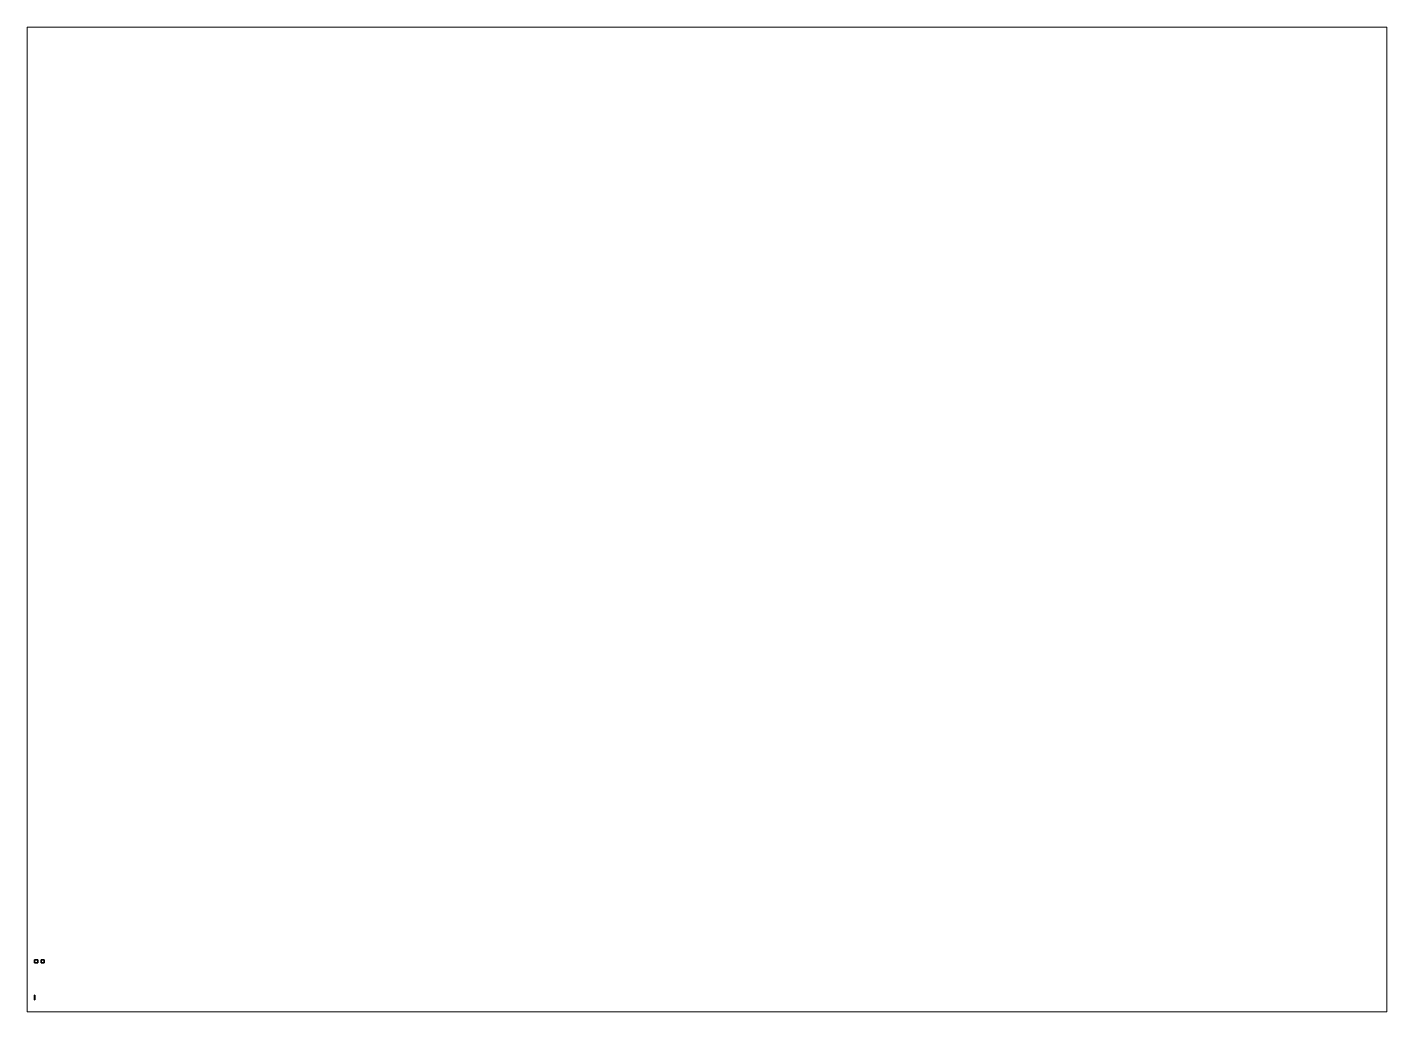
# Paper-space layout 'Layout1' of a CAD drawing. Header units: millimetres. Extents: x 28 to 251, y 20 to 181.
# The model-space entities are those that its viewports show. They can reach past a viewport. Long polylines and large blocks are cut down to what shows.
import ezdxf

# ---------------------------------------------------------------- set-up
doc = ezdxf.new("R2010")
doc.units = ezdxf.units.MM

msp = doc.modelspace()

# ---------------------------------------------------------------- linework, layer by layer
for points in [[(1, 11, 1), (1, 11), (0, 11), (0, 11, 1)], [(1, 11), (1, 10), (0, 10), (0, 11)], [(0, 11), (0, 10), (0, 10, 1), (0, 11, 1)], [(0, 11, 1), (0, 10, 1), (1, 10, 1), (1, 11, 1)], [(0, 10, 1), (0, 10), (1, 10), (1, 10, 1)], [(1, 10, 1), (1, 10), (1, 11), (1, 11, 1)], [(3, 11), (3, 10), (2, 10), (2, 11)], [(2, 11), (2, 10), (3, 10), (3, 11)], [(0, -0.14, 1.13), (0, -0.13, 1.07), (-0.1, -0.15, 1.06)], [(0, -0.16, 1.17), (0, -0.14, 1.13), (-0.1, -0.15, 1.06)], [(-0.1, -0.15, 1.06), (-0.1, -1.31, 1.06), (-0.1, -1.31, 1.21), (-0.1, -0.22, 1.21)], [(0, -0.21, 1.23), (0, -0.16, 1.17), (-0.1, -0.15, 1.06), (-0.1, -0.22, 1.21)], [(-0.05, -0.24, 1.26), (0, -0.21, 1.23), (0, -0.21, 1.23), (-0.1, -0.22, 1.21)], [(-0.1, -0.22, 1.21), (-0.1, -0.75, 1.21), (-0.05, -0.66, 1.26), (-0.05, -0.24, 1.26)], [(-0.05, -0.66, 1.26), (-0.1, -0.75, 1.21), (0.1, -0.75, 1.21), (0.05, -0.66, 1.26)], [(-0.1, -0.75, 1.21), (-0.1, -1.31, 1.21), (0.1, -1.31, 1.21), (0.1, -0.75, 1.21)], [(-0.1, -1.31, 1.21), (-0.1, -1.31, 1.06), (0.1, -1.31, 1.06), (0.1, -1.31, 1.21)], [(-0.1, -1.31, 1.06), (-0.09, -1.39, 1.1), (-0.09, -1.39, 1.21), (-0.1, -1.31, 1.21)], [(0.1, -1.31, 1.21), (0.1, -1.31, 1.06), (-0.1, -1.31, 1.06), (-0.1, -1.31, 1.21)], [(-0.05, -1.31, 1.06), (0.09, -1.39, 1.1), (-0.09, -1.39, 1.1), (-0.1, -1.31, 1.06)], [(-0.1, -1.31, 1.21), (-0.09, -1.39, 1.21), (0.09, -1.39, 1.21), (0.1, -1.31, 1.21)], [(-0.09, -1.39, 1.1), (-0.08, -1.48, 1.1), (-0.08, -1.48, 1.21), (-0.09, -1.39, 1.21)], [(0.09, -1.39, 1.1), (0.08, -1.48, 1.1), (-0.08, -1.48, 1.1), (-0.09, -1.39, 1.1)], [(-0.09, -1.39, 1.21), (-0.08, -1.48, 1.21), (0.08, -1.48, 1.21), (0.09, -1.39, 1.21)], [(0, -0.03, 0.3), (0, -0.02, 0.25), (-0.08, -0.04, 0.26), (-0.08, -0.06, 0.34)], [(0, -0.02, 0.25), (0, -0.03, 0.21), (-0.08, -0.04, 0.22), (-0.08, -0.04, 0.26)], [(-0.08, -0.03, 0.92), (-0.08, -1, 0.92), (-0.08, -1.07, 0.97), (-0.08, -0.1, 0.97)], [(0.08, -0.1, 0.97), (0.08, -0.03, 0.92), (-0.08, -0.03, 0.92), (-0.08, -0.1, 0.97)], [(0.08, -0.03, 0.92), (0.08, -1, 0.92), (-0.08, -1, 0.92), (-0.08, -0.03, 0.92)], [(-0.08, -0.14, 0.9), (-0.08, -0.71, 0.9), (-0.08, -0.76, 0.92), (-0.08, -0.03, 0.92)], [(0, -0.03, 0.21), (0, -0.07, 0.16), (-0.08, -0.08, 0.18), (-0.08, -0.04, 0.22)], [(0, -0.03, 0.3), (0, -0.03, 0.3), (-0.08, -0.06, 0.34), (0, -0.04, 0.35)], [(0, -0.03, 0.9), (0, -0.12, 0.88), (-0.08, -0.14, 0.9), (-0.08, -0.03, 0.92)], [(0.08, -0.03, 0.92), (0, -0.03, 0.9), (0, -0.03, 0.9), (-0.08, -0.03, 0.92)], [(0, -0.11, 0.57), (0, -0.04, 0.35), (-0.08, -0.06, 0.34), (-0.08, -0.15, 0.57)], [(-0.08, -0.04, 0.26), (-0.08, -0.5, 0.26), (-0.08, -0.51, 0.34), (-0.08, -0.06, 0.34)], [(-0.08, -0.04, 0.22), (-0.08, -0.49, 0.22), (-0.08, -0.5, 0.26), (-0.08, -0.04, 0.26)], [(-0.08, -0.08, 0.18), (-0.08, -0.47, 0.18), (-0.08, -0.49, 0.22), (-0.08, -0.04, 0.22)], [(-0.08, -0.06, 0.34), (-0.08, -0.51, 0.34), (-0.08, -0.55, 0.57), (-0.08, -0.15, 0.57)], [(-0.08, -0.08, 0.18), (0, -0.07, 0.16), (0, -0.17, 0.13), (-0.08, -0.08, 0.18)], [(0, -0.24, 0.15), (0, -0.43, 0.15), (-0.08, -0.47, 0.18), (-0.08, -0.08, 0.18)], [(-0.08, -0.08, 0.18), (0, -0.24, 0.14), (0, -0.24, 0.15), (-0.08, -0.08, 0.18)], [(-0.08, -0.08, 0.18), (0, -0.17, 0.13), (0, -0.24, 0.14), (-0.08, -0.08, 0.18)], [(0.08, -0.13, 1.06), (0.08, -0.1, 0.97), (-0.08, -0.1, 0.97), (-0.08, -0.13, 1.06)], [(-0.08, -0.1, 0.97), (-0.08, -1.31, 0.97), (-0.08, -1.31, 1.06), (-0.08, -0.13, 1.06)], [(0, -0.13, 0.63), (0, -0.11, 0.57), (-0.08, -0.15, 0.57), (-0.08, -0.17, 0.63)], [(0, -0.12, 0.88), (0, -0.15, 0.85), (-0.08, -0.17, 0.85), (-0.08, -0.14, 0.9)], [(0, -0.15, 0.67), (0, -0.13, 0.63), (-0.08, -0.17, 0.63), (-0.08, -0.18, 0.67)], [(0, -0.13, 1.07), (0.08, -0.13, 1.06), (-0.08, -0.13, 1.06), (0, -0.13, 1.07)], [(0, -0.13, 1.07), (-0.08, -0.13, 1.06), (-0.08, -0.15, 1.06), (0, -0.13, 1.07)], [(-0.08, -0.17, 0.85), (-0.08, -0.66, 0.85), (-0.08, -0.71, 0.9), (-0.08, -0.14, 0.9)], [(0, -0.15, 0.85), (0, -0.17, 0.79), (-0.08, -0.19, 0.79), (-0.08, -0.17, 0.85)], [(0, -0.17, 0.79), (0, -0.15, 0.67), (-0.08, -0.18, 0.67), (-0.08, -0.19, 0.79)], [(-0.08, -0.15, 0.57), (-0.08, -0.55, 0.57), (-0.08, -0.58, 0.63), (-0.08, -0.17, 0.63)], [(-0.08, -0.19, 0.79), (-0.08, -0.65, 0.79), (-0.08, -0.66, 0.85), (-0.08, -0.17, 0.85)], [(-0.08, -0.17, 0.63), (-0.08, -0.58, 0.63), (-0.08, -0.63, 0.67), (-0.08, -0.18, 0.67)], [(-0.08, -0.18, 0.67), (-0.08, -0.63, 0.67), (-0.08, -0.65, 0.79), (-0.08, -0.19, 0.79)], [(-0.08, -0.47, 0.18), (-0.08, -0.47, 0.18), (0, -0.43, 0.15), (0, -0.47, 0.13)], [(-0.08, -0.49, 0.22), (-0.08, -0.47, 0.18), (0, -0.5, 0.17), (0, -0.52, 0.22)], [(-0.08, -0.47, 0.18), (-0.08, -0.47, 0.18), (0, -0.47, 0.13), (0, -0.5, 0.17)], [(-0.08, -0.5, 0.26), (-0.08, -0.49, 0.22), (0, -0.52, 0.22), (0, -0.53, 0.26)], [(-0.08, -0.51, 0.34), (-0.08, -0.5, 0.26), (0, -0.53, 0.26), (0, -0.54, 0.34)], [(-0.08, -0.55, 0.57), (-0.08, -0.51, 0.34), (0, -0.54, 0.34), (0, -0.58, 0.57)], [(-0.08, -0.58, 0.63), (-0.08, -0.55, 0.57), (-0.08, -0.55, 0.57), (-0.05, -0.58, 0.63)], [(-0.05, -0.58, 0.63), (-0.08, -0.55, 0.57), (0, -0.58, 0.57), (0, -0.61, 0.62)], [(-0.08, -0.63, 0.67), (-0.08, -0.58, 0.63), (0.08, -0.58, 0.63), (0.08, -0.63, 0.67)], [(-0.08, -0.65, 0.79), (-0.08, -0.63, 0.67), (0.08, -0.63, 0.67), (0.08, -0.65, 0.79)], [(-0.08, -0.66, 0.85), (-0.08, -0.65, 0.79), (0.08, -0.65, 0.79), (0.08, -0.66, 0.85)], [(-0.08, -0.71, 0.9), (-0.08, -0.66, 0.85), (0.08, -0.66, 0.85), (0.08, -0.71, 0.9)], [(-0.08, -0.76, 0.92), (-0.08, -0.71, 0.9), (0.08, -0.71, 0.9), (0.08, -0.76, 0.92)], [(-0.08, -1.07, 0.97), (-0.08, -1, 0.92), (0, -1.03, 0.91), (0, -1.08, 0.94)], [(-0.08, -1, 0.92), (-0.05, -1, 0.92), (0, -1.03, 0.91)], [(0, -1.08, 0.94), (0, -1.31, 0.94), (-0.08, -1.31, 0.97), (-0.08, -1.07, 0.97)], [(-0.08, -1.31, 1.06), (-0.08, -1.31, 0.97), (0.08, -1.31, 0.97), (0.08, -1.31, 1.06)], [(-0.08, -1.31, 0.97), (0, -1.31, 0.94), (0, -1.31, 0.94), (0.08, -1.31, 0.97)], [(-0.08, -1.48, 1.21), (-0.08, -1.48, 1.1), (0.08, -1.48, 1.1), (0.08, -1.48, 1.21)], [(-0.05, -1.48, 1.21), (-0.07, -1.48, 1.16), (-0.07, -1.54, 1.16), (-0.05, -1.54, 1.21)], [(-0.07, -1.48, 1.16), (-0.05, -1.48, 1.11), (-0.05, -1.54, 1.11), (-0.07, -1.54, 1.16)], [(0.07, -1.54, 1.16), (-0.05, -1.54, 1.21), (-0.07, -1.54, 1.16), (0.05, -1.54, 1.11)], [(0.05, -1.54, 1.11), (-0.07, -1.54, 1.16), (-0.05, -1.54, 1.11), (0, -1.54, 1.09)], [(0.05, -0.24, 1.26), (0, -0.21, 1.23), (0, -0.21, 1.23), (-0.05, -0.24, 1.26)], [(-0.05, -0.24, 1.26), (-0.05, -0.66, 1.26), (0.05, -0.66, 1.26), (0.05, -0.24, 1.26)], [(-0.05, -0.63, 0.67), (-0.05, -0.58, 0.63), (-0.05, -0.64, 0.65)], [(-0.05, -0.64, 0.65), (-0.05, -0.58, 0.63), (0, -0.61, 0.62), (0, -0.66, 0.64)], [(0, -0.61, 0.62), (-0.05, -0.58, 0.63), (0.05, -0.58, 0.63)], [(-0.05, -0.63, 0.67), (-0.05, -0.8, 0.67), (-0.05, -0.76, 0.79), (-0.05, -0.65, 0.79)], [(-0.05, -0.8, 0.67), (-0.05, -0.63, 0.67), (-0.05, -0.64, 0.65)], [(-0.05, -0.87, 0.67), (-0.05, -0.8, 0.67), (-0.05, -0.64, 0.65), (-0.05, -0.87, 0.65)], [(-0.05, -0.87, 0.65), (-0.05, -0.64, 0.65), (0, -0.66, 0.64), (0, -0.87, 0.64)], [(-0.05, -0.65, 0.79), (-0.05, -0.76, 0.79), (-0.05, -0.71, 0.9), (-0.05, -0.66, 0.85)], [(-0.05, -0.76, 0.79), (-0.05, -0.82, 0.9), (-0.05, -0.76, 0.92), (-0.05, -0.71, 0.9)], [(0, -0.71, 1.23), (-0.05, -0.71, 1.21), (-0.05, -1.33, 1.21), (0, -1.33, 1.23)], [(-0.05, -0.76, 0.79), (-0.05, -0.8, 0.67), (0.05, -0.8, 0.67), (0.05, -0.76, 0.79)], [(0.05, -0.76, 0.79), (0.05, -0.82, 0.9), (-0.05, -0.82, 0.9), (-0.05, -0.76, 0.79)], [(-0.05, -0.82, 0.9), (-0.05, -0.89, 0.9), (-0.05, -1, 0.92), (-0.05, -0.76, 0.92)], [(0.05, -0.87, 0.67), (0.05, -0.8, 0.67), (-0.05, -0.8, 0.67), (-0.05, -0.87, 0.67)], [(0.05, -0.82, 0.9), (0.05, -0.89, 0.9), (-0.05, -0.89, 0.9), (-0.05, -0.82, 0.9)], [(0.05, -0.93, 0.69), (0.05, -0.87, 0.67), (-0.05, -0.87, 0.67), (-0.05, -0.93, 0.69)], [(-0.05, -0.93, 0.69), (-0.05, -0.87, 0.67), (-0.05, -0.87, 0.65), (-0.05, -0.95, 0.69)], [(-0.05, -0.95, 0.69), (-0.05, -0.87, 0.65), (0, -0.92, 0.66), (0, -0.96, 0.69)], [(-0.05, -0.87, 0.65), (-0.05, -0.87, 0.65), (0, -0.87, 0.64), (0, -0.92, 0.66)], [(0.05, -0.89, 0.9), (0.05, -0.96, 0.84), (-0.05, -0.96, 0.84), (-0.05, -0.89, 0.9)], [(-0.05, -0.89, 0.9), (-0.05, -0.96, 0.84), (-0.05, -0.99, 0.84), (-0.05, -1, 0.92)], [(0, -1.01, 0.87), (0, -1, 0.81), (-0.05, -0.89, 0.9), (0.05, -0.99, 0.84)], [(0, -1, 0.81), (0, -1, 0.76), (0.05, -0.99, 0.76), (-0.05, -0.89, 0.9)], [(-0.05, -0.97, 0.75), (-0.05, -0.93, 0.69), (-0.05, -0.95, 0.69), (-0.05, -0.99, 0.76)], [(0.05, -0.97, 0.75), (0.05, -0.93, 0.69), (-0.05, -0.93, 0.69), (-0.05, -0.97, 0.75)], [(-0.05, -0.99, 0.76), (-0.05, -0.95, 0.69), (0, -0.96, 0.69), (0, -1, 0.76)], [(-0.05, -0.96, 0.84), (-0.05, -0.97, 0.81), (-0.05, -0.99, 0.81), (-0.05, -0.99, 0.84)], [(0.05, -0.96, 0.84), (0.05, -0.97, 0.81), (-0.05, -0.97, 0.81), (-0.05, -0.96, 0.84)], [(-0.05, -0.97, 0.81), (-0.05, -0.97, 0.75), (-0.05, -0.99, 0.76), (-0.05, -0.99, 0.81)], [(0.05, -0.97, 0.81), (0.05, -0.97, 0.75), (-0.05, -0.97, 0.75), (-0.05, -0.97, 0.81)], [(-0.05, -1, 0.92), (-0.05, -0.99, 0.84), (0, -1.01, 0.87), (0, -1.03, 0.91)], [(-0.05, -0.99, 0.84), (-0.05, -0.99, 0.81), (0, -1, 0.81), (0, -1.01, 0.87)], [(-0.05, -0.99, 0.81), (-0.05, -0.99, 0.76), (0, -1, 0.76), (0, -1, 0.81)], [(-0.05, -1.31, 1.01), (-0.04, -1.31, 0.97), (-0.04, -1.48, 0.97), (-0.05, -1.48, 1.01)], [(-0.05, -1.31, 1.06), (-0.05, -1.31, 1.01), (-0.05, -1.48, 1.01), (-0.05, -1.48, 1.1)], [(-0.05, -1.39, 1.1), (-0.05, -1.31, 1.06), (-0.05, -1.48, 1.1)], [(0, -1.48, 1.23), (-0.05, -1.48, 1.21), (-0.05, -1.54, 1.21), (0, -1.54, 1.23)], [(-0.05, -1.48, 1.11), (0, -1.48, 1.09), (0, -1.54, 1.09), (-0.05, -1.54, 1.11)], [(-0.05, -1.48, 1.1), (-0.05, -1.48, 1.01), (0.05, -1.48, 1.01), (0.05, -1.48, 1.1)], [(-0.05, -1.48, 1.01), (-0.04, -1.48, 0.97), (0.04, -1.48, 0.97), (0.05, -1.48, 1.01)], [(0.05, -1.54, 1.21), (0, -1.54, 1.23), (-0.05, -1.54, 1.21), (0.07, -1.54, 1.16)], [(-0.04, -1.31, 0.97), (0, -1.31, 0.96), (0, -1.48, 0.96), (-0.04, -1.48, 0.97)], [(-0.04, -1.48, 0.97), (0, -1.48, 0.96), (0, -1.48, 0.96), (0.04, -1.48, 0.97)], [(0.03, -0.05, 1.19), (0.03, -0.04, 1.15), (-0.03, -0.04, 1.15), (-0.03, -0.05, 1.19)], [(0.03, -0.04, 1.15), (0.03, -0.05, 1.11), (-0.03, -0.05, 1.11), (-0.03, -0.04, 1.15)], [(-0.03, -0.04, 1.15), (-0.03, -0.05, 1.11), (-0.03, -0.09, 1.1), (-0.03, -0.05, 1.19)], [(0.03, -0.09, 1.2), (0.03, -0.05, 1.19), (-0.03, -0.05, 1.19), (-0.03, -0.09, 1.2)], [(0.03, -0.05, 1.11), (0.03, -0.09, 1.1), (-0.03, -0.09, 1.1), (-0.03, -0.05, 1.11)], [(-0.03, -0.05, 1.19), (-0.03, -0.09, 1.1), (-0.03, -0.13, 1.11), (-0.03, -0.09, 1.2)], [(0.03, -0.13, 1.19), (0.03, -0.09, 1.2), (-0.03, -0.09, 1.2), (-0.03, -0.13, 1.19)], [(0.03, -0.09, 1.1), (0.03, -0.13, 1.11), (-0.03, -0.13, 1.11), (-0.03, -0.09, 1.1)], [(-0.03, -0.09, 1.2), (-0.03, -0.13, 1.11), (-0.03, -0.14, 1.15), (-0.03, -0.13, 1.19)], [(0.03, -0.14, 1.15), (0.03, -0.13, 1.19), (-0.03, -0.13, 1.19), (-0.03, -0.14, 1.15)], [(0.03, -0.13, 1.11), (0.03, -0.14, 1.15), (-0.03, -0.14, 1.15), (-0.03, -0.13, 1.11)], [(0.03, -1.37, 1.28), (0.03, -1.31, 1.21), (-0.03, -1.31, 1.21), (-0.03, -1.37, 1.28)], [(-0.03, -1.31, 1.21), (-0.03, -1.48, 1.21), (-0.03, -1.42, 1.28), (-0.03, -1.37, 1.28)], [(-0.03, -1.37, 1.28), (-0.03, -1.42, 1.28), (0.03, -1.42, 1.28), (0.03, -1.37, 1.28)], [(-0.03, -1.42, 1.28), (-0.03, -1.48, 1.21), (0.03, -1.48, 1.21), (0.03, -1.42, 1.28)], [(-0.03, -1.48, 1.21), (-0.03, -1.48, 1.25), (-0.03, -1.46, 1.27), (-0.03, -1.42, 1.28)], [(0.03, -1.42, 1.28), (0.03, -1.48, 1.21), (-0.03, -1.48, 1.21), (-0.03, -1.42, 1.28)], [(-0.03, -1.42, 1.28), (-0.03, -1.46, 1.27), (0.03, -1.46, 1.27), (0.03, -1.42, 1.28)], [(-0.03, -1.46, 1.27), (-0.03, -1.48, 1.25), (0.03, -1.48, 1.25), (0.03, -1.46, 1.27)], [(0.03, -1.48, 1.21), (0.03, -1.48, 1.25), (-0.03, -1.48, 1.25), (-0.03, -1.48, 1.21)], [(0.08, -0.04, 0.26), (0.08, -0.04, 0.22), (0, -0.03, 0.21), (0, -0.02, 0.25)], [(0.08, -0.06, 0.34), (0.08, -0.04, 0.26), (0, -0.02, 0.25), (0, -0.03, 0.3)], [(0.08, -0.03, 0.92), (0.08, -0.14, 0.9), (0, -0.12, 0.88), (0, -0.03, 0.9)], [(0.08, -0.04, 0.22), (0.08, -0.08, 0.18), (0, -0.07, 0.16), (0, -0.03, 0.21)], [(0.08, -0.06, 0.34), (0.08, -0.06, 0.34), (0, -0.03, 0.3), (0, -0.04, 0.35)], [(0.08, -0.15, 0.57), (0.08, -0.06, 0.34), (0, -0.04, 0.35), (0, -0.11, 0.57)], [(0.08, -0.08, 0.18), (0, -0.17, 0.13), (0, -0.07, 0.16), (0.08, -0.08, 0.18)], [(0.08, -0.08, 0.18), (0.08, -0.47, 0.18), (0, -0.43, 0.15), (0, -0.24, 0.15)], [(0.08, -0.08, 0.18), (0, -0.24, 0.15), (0, -0.24, 0.14), (0.08, -0.08, 0.18)], [(0.08, -0.08, 0.18), (0, -0.24, 0.14), (0, -0.17, 0.13), (0.08, -0.08, 0.18)], [(0.08, -0.17, 0.63), (0.08, -0.15, 0.57), (0, -0.11, 0.57), (0, -0.13, 0.63)], [(0.08, -0.14, 0.9), (0.08, -0.17, 0.85), (0, -0.15, 0.85), (0, -0.12, 0.88)], [(0.08, -0.18, 0.67), (0.08, -0.17, 0.63), (0, -0.13, 0.63), (0, -0.15, 0.67)], [(0, -0.14, 1.13), (0.1, -0.15, 1.06), (0, -0.13, 1.07)], [(0.08, -0.15, 1.06), (0.08, -0.13, 1.06), (0, -0.13, 1.07), (0.08, -0.15, 1.06)], [(0, -0.16, 1.17), (0.1, -0.15, 1.06), (0, -0.14, 1.13)], [(0.1, -0.22, 1.21), (0.1, -0.15, 1.06), (0, -0.16, 1.17), (0, -0.21, 1.23)], [(0.08, -0.19, 0.79), (0.08, -0.18, 0.67), (0, -0.15, 0.67), (0, -0.17, 0.79)], [(0.08, -0.17, 0.85), (0.08, -0.19, 0.79), (0, -0.17, 0.79), (0, -0.15, 0.85)], [(0.05, -0.24, 1.26), (0.1, -0.22, 1.21), (0.1, -0.22, 1.21), (0, -0.21, 1.23)], [(0, -0.47, 0.13), (0, -0.43, 0.15), (0.08, -0.47, 0.18)], [(0, -0.52, 0.22), (0, -0.5, 0.17), (0.08, -0.47, 0.18), (0.08, -0.49, 0.22)], [(0, -0.5, 0.17), (0, -0.47, 0.13), (0.08, -0.47, 0.18)], [(0, -0.47, 0.13), (0, -0.5, 0.17), (0, -0.54, 0.1), (0, -0.51, 0.08)], [(0, -0.51, 0.08), (0, -0.54, 0.1), (0, -0.5, 0.17), (0, -0.47, 0.13)], [(0, -0.53, 0.26), (0, -0.52, 0.22), (0.08, -0.49, 0.22), (0.08, -0.5, 0.26)], [(0, -0.54, 0.34), (0, -0.53, 0.26), (0.08, -0.5, 0.26), (0.08, -0.51, 0.34)], [(0, -0.58, 0.57), (0, -0.54, 0.34), (0.08, -0.51, 0.34), (0.08, -0.55, 0.57)], [(0, -0.51, 0.08), (0, -0.54, 0.1), (0, -0.61, 0.04), (0, -0.55, 0.05)], [(0, -0.55, 0.05), (0, -0.61, 0.04), (0, -0.54, 0.1), (0, -0.51, 0.08)], [(0, -0.61, 0.62), (0, -0.58, 0.57), (0.08, -0.55, 0.57), (0.05, -0.58, 0.63)], [(0, -0.66, 0.64), (0, -0.61, 0.62), (0.05, -0.58, 0.63), (0.05, -0.64, 0.65)], [(0, -0.87, 0.64), (0, -0.66, 0.64), (0.05, -0.64, 0.65), (0.05, -0.87, 0.65)], [(0.05, -0.71, 1.21), (0, -0.71, 1.23), (0, -1.33, 1.23), (0.05, -1.33, 1.21)], [(0, -0.96, 0.69), (0, -0.92, 0.66), (0.05, -0.87, 0.65), (0.05, -0.95, 0.69)], [(0, -0.87, 0.64), (0, -0.87, 0.64), (0.05, -0.87, 0.65), (0, -0.92, 0.66)], [(0, -1, 0.76), (0, -0.96, 0.69), (0.05, -0.95, 0.69), (0.05, -0.99, 0.76)], [(0, -1.03, 0.91), (0, -1.01, 0.87), (0.05, -0.99, 0.84), (0.05, -1, 0.92)], [(0, -1.08, 0.94), (0, -1.03, 0.91), (0.08, -1, 0.92), (0.08, -1.07, 0.97)], [(0, -1.03, 0.91), (0.05, -1, 0.92), (0.08, -1, 0.92)], [(0.08, -1.07, 0.97), (0.08, -1.31, 0.97), (0, -1.31, 0.94), (0, -1.08, 0.94)], [(0, -1.31, 0.96), (0.04, -1.31, 0.97), (0.04, -1.48, 0.97), (0, -1.48, 0.96)], [(0.05, -1.48, 1.21), (0, -1.48, 1.23), (0, -1.54, 1.23), (0.05, -1.54, 1.21)], [(0, -1.48, 1.09), (0.05, -1.48, 1.11), (0.05, -1.54, 1.11), (0, -1.54, 1.09)], [(0.03, -0.09, 1.2), (0.03, -0.05, 1.11), (0.03, -0.04, 1.15), (0.03, -0.05, 1.19)], [(0.03, -0.13, 1.19), (0.03, -0.09, 1.1), (0.03, -0.05, 1.11), (0.03, -0.09, 1.2)], [(0.03, -0.14, 1.15), (0.03, -0.13, 1.11), (0.03, -0.09, 1.1), (0.03, -0.13, 1.19)], [(0.03, -1.42, 1.28), (0.03, -1.48, 1.21), (0.03, -1.31, 1.21), (0.03, -1.37, 1.28)], [(0.03, -1.46, 1.27), (0.03, -1.48, 1.25), (0.03, -1.48, 1.21), (0.03, -1.42, 1.28)], [(0.04, -1.31, 0.97), (0.05, -1.31, 1.01), (0.05, -1.48, 1.01), (0.04, -1.48, 0.97)], [(0.05, -0.66, 1.26), (0.1, -0.75, 1.21), (0.1, -0.22, 1.21), (0.05, -0.24, 1.26)], [(0.05, -0.58, 0.63), (0.08, -0.55, 0.57), (0.08, -0.55, 0.57), (0.08, -0.58, 0.63)], [(0.05, -0.64, 0.65), (0.05, -0.58, 0.63), (0.05, -0.63, 0.67), (0.05, -0.64, 0.65)], [(0.05, -0.76, 0.79), (0.05, -0.8, 0.67), (0.05, -0.63, 0.67), (0.05, -0.65, 0.79)], [(0.05, -0.64, 0.65), (0.05, -0.63, 0.67), (0.05, -0.8, 0.67), (0.05, -0.64, 0.65)], [(0.05, -0.64, 0.65), (0.05, -0.8, 0.67), (0.05, -0.87, 0.67), (0.05, -0.87, 0.65)], [(0.05, -0.71, 0.9), (0.05, -0.76, 0.79), (0.05, -0.65, 0.79), (0.05, -0.66, 0.85)], [(0.05, -0.76, 0.92), (0.05, -0.82, 0.9), (0.05, -0.76, 0.79), (0.05, -0.71, 0.9)], [(0.05, -1, 0.92), (0.05, -0.89, 0.9), (0.05, -0.82, 0.9), (0.05, -0.76, 0.92)], [(0.05, -0.87, 0.65), (0.05, -0.87, 0.67), (0.05, -0.93, 0.69), (0.05, -0.95, 0.69)], [(0.05, -0.99, 0.84), (0.05, -0.96, 0.84), (0.05, -0.89, 0.9), (0.05, -1, 0.92)], [(0.05, -0.95, 0.69), (0.05, -0.93, 0.69), (0.05, -0.97, 0.75), (0.05, -0.99, 0.76)], [(0.05, -0.99, 0.81), (0.05, -0.97, 0.81), (0.05, -0.96, 0.84), (0.05, -0.99, 0.84)], [(0.05, -0.99, 0.76), (0.05, -0.97, 0.75), (0.05, -0.97, 0.81), (0.05, -0.99, 0.81)], [(0.05, -1.31, 1.01), (0.05, -1.31, 1.06), (0.05, -1.48, 1.1), (0.05, -1.48, 1.01)], [(0.05, -1.31, 1.06), (0.05, -1.39, 1.1), (0.05, -1.48, 1.1)], [(0.07, -1.48, 1.16), (0.05, -1.48, 1.21), (0.05, -1.54, 1.21), (0.07, -1.54, 1.16)], [(0.05, -1.48, 1.11), (0.07, -1.48, 1.16), (0.07, -1.54, 1.16), (0.05, -1.54, 1.11)], [(0.08, -1.07, 0.97), (0.08, -1, 0.92), (0.08, -0.03, 0.92), (0.08, -0.1, 0.97)], [(0.08, -0.76, 0.92), (0.08, -0.71, 0.9), (0.08, -0.14, 0.9), (0.08, -0.03, 0.92)], [(0.08, -0.51, 0.34), (0.08, -0.5, 0.26), (0.08, -0.04, 0.26), (0.08, -0.06, 0.34)], [(0.08, -0.5, 0.26), (0.08, -0.49, 0.22), (0.08, -0.04, 0.22), (0.08, -0.04, 0.26)], [(0.08, -0.49, 0.22), (0.08, -0.47, 0.18), (0.08, -0.08, 0.18), (0.08, -0.04, 0.22)], [(0.08, -0.55, 0.57), (0.08, -0.51, 0.34), (0.08, -0.06, 0.34), (0.08, -0.15, 0.57)], [(0.08, -1.31, 1.06), (0.08, -1.31, 0.97), (0.08, -0.1, 0.97), (0.08, -0.13, 1.06)], [(0.08, -0.71, 0.9), (0.08, -0.66, 0.85), (0.08, -0.17, 0.85), (0.08, -0.14, 0.9)], [(0.08, -0.58, 0.63), (0.08, -0.55, 0.57), (0.08, -0.15, 0.57), (0.08, -0.17, 0.63)], [(0.08, -0.66, 0.85), (0.08, -0.65, 0.79), (0.08, -0.19, 0.79), (0.08, -0.17, 0.85)], [(0.08, -0.63, 0.67), (0.08, -0.58, 0.63), (0.08, -0.17, 0.63), (0.08, -0.18, 0.67)], [(0.08, -0.65, 0.79), (0.08, -0.63, 0.67), (0.08, -0.18, 0.67), (0.08, -0.19, 0.79)], [(0.08, -1.48, 1.21), (0.08, -1.48, 1.1), (0.09, -1.39, 1.1), (0.09, -1.39, 1.21)], [(0.09, -1.39, 1.21), (0.09, -1.39, 1.1), (0.1, -1.31, 1.06), (0.1, -1.31, 1.21)], [(0.1, -1.31, 1.21), (0.1, -1.31, 1.06), (0.1, -0.15, 1.06), (0.1, -0.22, 1.21)]]:
    msp.add_3dface(points)

psp = doc.layouts.get("Layout1")

# ---------------------------------------------------------------- viewports
at = {"layer": '0'}
psp.add_viewport(center=(139.22, 100.81), size=(222.76, 161.29), view_center_point=(210, 148.5), view_height=307.4901, dxfattribs=at)

doc.saveas('drawing.dxf')
